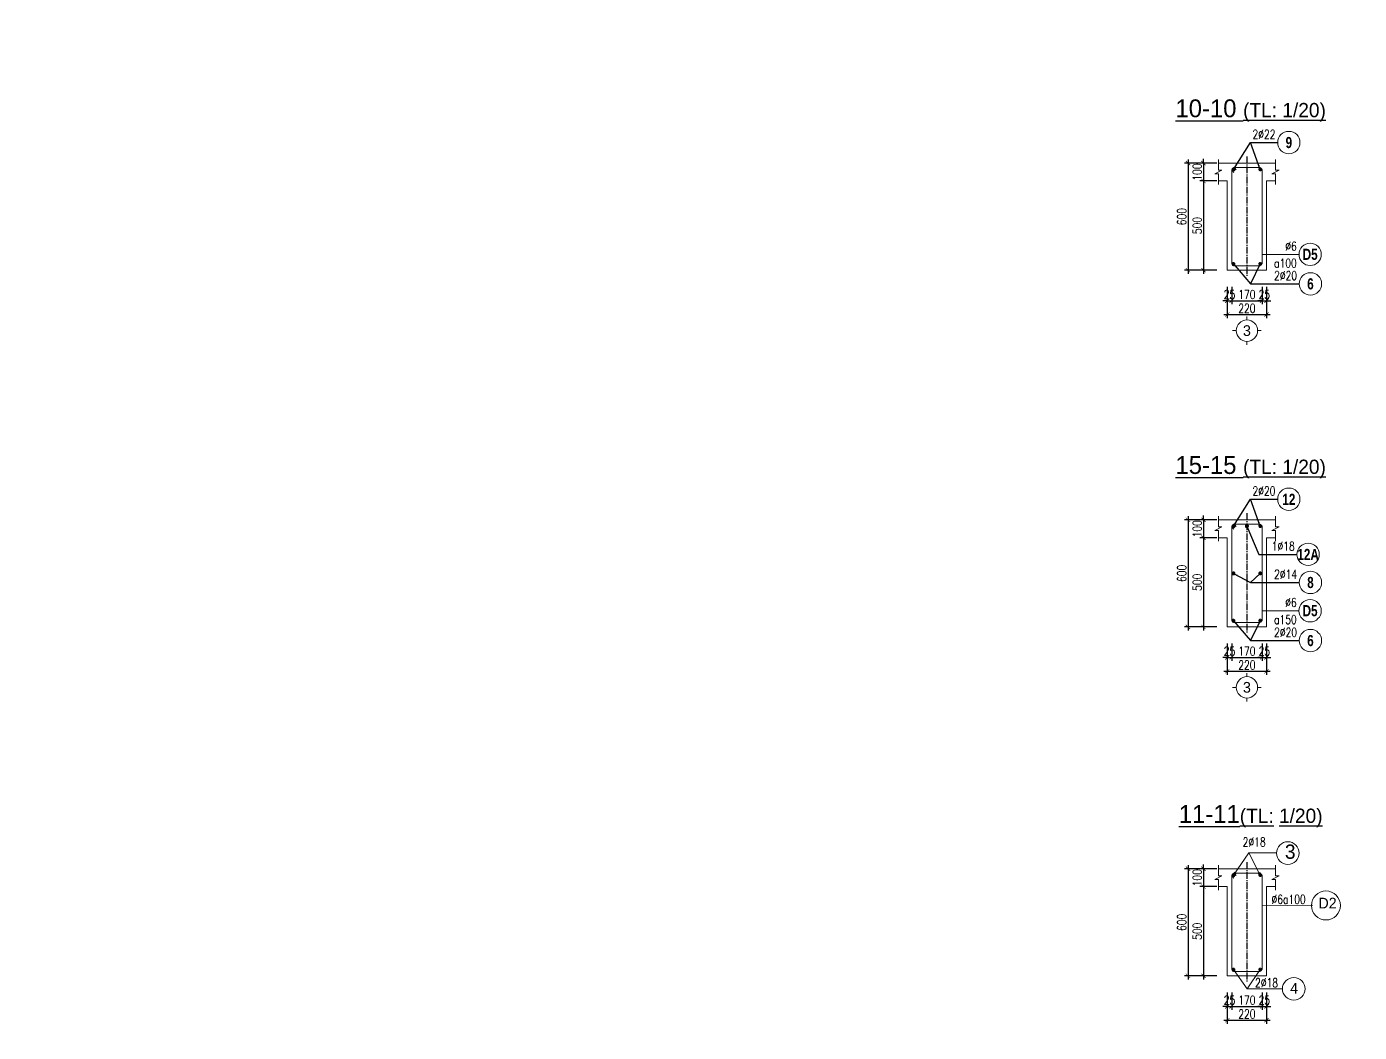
# Model space of a CAD drawing. Header units: millimetres. Extents: x -94324 to 105676, y -98316 to 125800.
# Drawn here: x -21675 to -14207, y 35234 to 40870 of the extents above; entities that cross this region are included whole.
import ezdxf
from ezdxf.enums import TextEntityAlignment as Align

# ---------------------------------------------------------------- set-up
doc = ezdxf.new("R2010")
doc.units = ezdxf.units.MM
doc.header["$MEASUREMENT"] = 0
doc.linetypes.add('CENTER2', pattern=[1.125, 0.75, -0.125, 0.125, -0.125])
doc.layers.get('0').update_dxf_attribs({"lineweight": 20})
for name, color, linetype, lineweight in [('7', 7, 'Continuous', 20), ('8', 8, 'Continuous', 13), ('bao', 4, 'Continuous', 20), ('Dim', 8, 'Continuous', 15), ('THEP', 3, 'Continuous', 18), ('thepchu', 1, 'Continuous', 30)]:
    doc.layers.add(name, color=color, linetype=linetype, lineweight=lineweight)
doc.layers.add('TEXT', color=3, linetype='Continuous')
doc.layers.add('TRUCDX', color=9, linetype='CENTER2')
doc.styles.add('.VnAvantH', font='', dxfattribs={"width": 0.9})
doc.styles.add('.VnHelvetlnsH', font='')
doc.styles.add('ROMANS', font='romans.shx', dxfattribs={"width": 0.75, "bigfont": 'vns.shx'})
doc.styles.add('romans.shx', font='romans.shx', dxfattribs={"width": 0.75, "bigfont": 'vns.shx'})
doc.styles.add('VNAVANTH', font='')
doc.styles.get('.VnAvantH').set_extended_font_data('.VnAvantH')
doc.styles.get('.VnHelvetlnsH').set_extended_font_data('.VnHelvetInsH', bold=True)
doc.styles.get('VNAVANTH').set_extended_font_data('.VnAvantH')
doc.dimstyles.new('1-20', dxfattribs={"dimscale": 20, "dimtxt": 2.5, "dimasz": 1.2, "dimexe": 1, "dimexo": 0, "dimgap": 0.5, "dimtad": 1, "dimdec": 0, "dimzin": 0, "dimdsep": 46, "dimtxsty": 'romans.shx', "dimblk": 'ARCHTICK', "dimcen": 0.09, "dimdle": 1, "dimclrd": 8, "dimclre": 8, "dimclrt": 3, "dimadec": 0, "dimazin": 0, "dimtfac": 1, "dimtdec": 0, "dimtix": 1, "dimtmove": 0, "dimatfit": 3, "dimfxl": 1, "dimtolj": 1, "dimtzin": 0, "dimarcsym": 0})

# ---------------------------------------------------------------- blocks, each defined once
blk = doc.blocks.new('thep')
at = {"layer": 'thepchu'}
for p, q in [((-0.5, 0), (0.5, 0)), ((-0.35, 0.35), (0.35, -0.35)), ((0.35, 0.35), (-0.35, -0.35)), ((0, 0.5), (0, -0.5))]:
    blk.add_line(p, q, dxfattribs=at)
at = {"layer": 'thepchu', "const_width": 0.0833}
blk.add_lwpolyline([(-0.5, 0, 1), (0.5, 0, 1), (-0.5, 0, 1)], format="xyb", dxfattribs=at)
blk = doc.blocks.new('_ArchTick')
at = {"layer": 'Dim', "color": 0, "const_width": 0.15}
blk.add_lwpolyline([(-0.5, -0.5), (0.5, 0.5)], dxfattribs=at)
blk = doc.blocks.new('*D125')
at = {"layer": 'Defpoints', "color": 0, "transparency": 16777216}
for p in [(-15006.5, 40105), (-15081, 40005), (-15006.5, 40005)]:
    blk.add_point(p, dxfattribs=at)
at = {"layer": 'Dim', "color": 8, "lineweight": -2, "transparency": 16777216}
for p, q in [((-15006.5, 40105), (-15101, 40105)), ((-15081, 40105), (-15081, 40129)), ((-15081, 40105), (-15081, 40005)), ((-15006.5, 40005), (-15101, 40005)), ((-15081, 40005), (-15081, 39981))]:
    blk.add_line(p, q, dxfattribs=at)
at = {"layer": 'Dim', "color": 8, "lineweight": -2, "transparency": 16777216, "xscale": 24, "yscale": 24, "zscale": 24}
for p, rotation in [((-15081, 40105), 270), ((-15081, 40005), 90)]:
    blk.add_blockref('_ArchTick', p, dxfattribs=dict(at, rotation=rotation))
at = {"layer": 'Dim', "color": 3, "transparency": 16777216, "insert": (-15116, 40055), "char_height": 50, "attachment_point": 5, "rotation": 90, "style": 'romans.shx'}
blk.add_mtext('\\A1;100', dxfattribs=at)
blk = doc.blocks.new('*D126')
at = {"layer": 'Defpoints', "color": 0, "transparency": 16777216}
for p in [(-15006.5, 40005), (-15081, 39505), (-15006.5, 39505)]:
    blk.add_point(p, dxfattribs=at)
at = {"layer": 'Dim', "color": 8, "lineweight": -2, "transparency": 16777216}
for p, q in [((-15006.5, 40005), (-15101, 40005)), ((-15081, 40025), (-15081, 39485)), ((-15006.5, 39505), (-15101, 39505))]:
    blk.add_line(p, q, dxfattribs=at)
at = {"layer": 'Dim', "color": 8, "lineweight": -2, "transparency": 16777216, "xscale": 24, "yscale": 24, "zscale": 24}
for p, rotation in [((-15081, 40005), 90), ((-15081, 39505), 270)]:
    blk.add_blockref('_ArchTick', p, dxfattribs=dict(at, rotation=rotation))
at = {"layer": 'Dim', "color": 3, "transparency": 16777216, "insert": (-15116, 39755), "char_height": 50, "attachment_point": 5, "rotation": 90, "style": 'romans.shx'}
blk.add_mtext('\\A1;500', dxfattribs=at)
blk = doc.blocks.new('*D127')
at = {"layer": 'Defpoints', "color": 0, "transparency": 16777216}
for p in [(-15006.5, 40105), (-15167.5, 39505), (-15006.5, 39505)]:
    blk.add_point(p, dxfattribs=at)
at = {"layer": 'Dim', "color": 8, "lineweight": -2, "transparency": 16777216}
for p, q in [((-15006.5, 40105), (-15187.5, 40105)), ((-15167.5, 40125), (-15167.5, 39485)), ((-15006.5, 39505), (-15187.5, 39505))]:
    blk.add_line(p, q, dxfattribs=at)
at = {"layer": 'Dim', "color": 8, "lineweight": -2, "transparency": 16777216, "xscale": 24, "yscale": 24, "zscale": 24}
for p, rotation in [((-15167.5, 40105), 90), ((-15167.5, 39505), 270)]:
    blk.add_blockref('_ArchTick', p, dxfattribs=dict(at, rotation=rotation))
at = {"layer": 'Dim', "color": 3, "transparency": 16777216, "insert": (-15202.5, 39805), "char_height": 50, "attachment_point": 5, "rotation": 90, "style": 'romans.shx'}
blk.add_mtext('\\A1;600', dxfattribs=at)
blk = doc.blocks.new('*D128')
at = {"layer": 'Defpoints', "color": 0, "transparency": 16777216}
for p in [(-14947.5, 39412.5), (-14922.5, 39412.5), (-14922.5, 39334)]:
    blk.add_point(p, dxfattribs=at)
at = {"layer": 'Dim', "color": 8, "lineweight": -2, "transparency": 16777216}
for p, q in [((-14947.5, 39412.5), (-14947.5, 39314)), ((-14922.5, 39412.5), (-14922.5, 39314)), ((-14947.5, 39334), (-14971.5, 39334)), ((-14947.5, 39334), (-14922.5, 39334)), ((-14922.5, 39334), (-14898.5, 39334))]:
    blk.add_line(p, q, dxfattribs=at)
at = {"layer": 'Dim', "color": 8, "lineweight": -2, "transparency": 16777216, "xscale": 24, "yscale": 24, "zscale": 24}
blk.add_blockref('_ArchTick', (-14947.5, 39334), dxfattribs=at)
at = {"layer": 'Dim', "color": 8, "lineweight": -2, "transparency": 16777216, "xscale": 24, "yscale": 24, "zscale": 24, "rotation": 180}
blk.add_blockref('_ArchTick', (-14922.5, 39334), dxfattribs=at)
at = {"layer": 'Dim', "color": 3, "transparency": 16777216, "insert": (-14935, 39369), "char_height": 50, "attachment_point": 5, "style": 'romans.shx'}
blk.add_mtext('\\A1;25', dxfattribs=at)
blk = doc.blocks.new('*D129')
at = {"layer": 'Defpoints', "color": 0, "transparency": 16777216}
for p in [(-14922.5, 39412.5), (-14752.5, 39412.5), (-14752.5, 39334)]:
    blk.add_point(p, dxfattribs=at)
at = {"layer": 'Dim', "color": 8, "lineweight": -2, "transparency": 16777216}
for p, q in [((-14922.5, 39412.5), (-14922.5, 39314)), ((-14752.5, 39412.5), (-14752.5, 39314)), ((-14942.5, 39334), (-14732.5, 39334))]:
    blk.add_line(p, q, dxfattribs=at)
at = {"layer": 'Dim', "color": 8, "lineweight": -2, "transparency": 16777216, "xscale": 24, "yscale": 24, "zscale": 24, "rotation": 180}
blk.add_blockref('_ArchTick', (-14922.5, 39334), dxfattribs=at)
at = {"layer": 'Dim', "color": 8, "lineweight": -2, "transparency": 16777216, "xscale": 24, "yscale": 24, "zscale": 24}
blk.add_blockref('_ArchTick', (-14752.5, 39334), dxfattribs=at)
at = {"layer": 'Dim', "color": 3, "transparency": 16777216, "insert": (-14837.5, 39369), "char_height": 50, "attachment_point": 5, "style": 'romans.shx'}
blk.add_mtext('\\A1;170', dxfattribs=at)
blk = doc.blocks.new('*D130')
at = {"layer": 'Defpoints', "color": 0, "transparency": 16777216}
for p in [(-14752.5, 39412.5), (-14727.5, 39412.5), (-14727.5, 39334)]:
    blk.add_point(p, dxfattribs=at)
at = {"layer": 'Dim', "color": 8, "lineweight": -2, "transparency": 16777216}
for p, q in [((-14752.5, 39412.5), (-14752.5, 39314)), ((-14727.5, 39412.5), (-14727.5, 39314)), ((-14752.5, 39334), (-14776.5, 39334)), ((-14752.5, 39334), (-14727.5, 39334)), ((-14727.5, 39334), (-14703.5, 39334))]:
    blk.add_line(p, q, dxfattribs=at)
at = {"layer": 'Dim', "color": 8, "lineweight": -2, "transparency": 16777216, "xscale": 24, "yscale": 24, "zscale": 24}
blk.add_blockref('_ArchTick', (-14752.5, 39334), dxfattribs=at)
at = {"layer": 'Dim', "color": 8, "lineweight": -2, "transparency": 16777216, "xscale": 24, "yscale": 24, "zscale": 24, "rotation": 180}
blk.add_blockref('_ArchTick', (-14727.5, 39334), dxfattribs=at)
at = {"layer": 'Dim', "color": 3, "transparency": 16777216, "insert": (-14740, 39369), "char_height": 50, "attachment_point": 5, "style": 'romans.shx'}
blk.add_mtext('\\A1;25', dxfattribs=at)
blk = doc.blocks.new('*D131')
at = {"layer": 'Defpoints', "color": 0, "transparency": 16777216}
for p in [(-14947.5, 39412.5), (-14727.5, 39412.5), (-14727.5, 39256.5)]:
    blk.add_point(p, dxfattribs=at)
at = {"layer": 'Dim', "color": 8, "lineweight": -2, "transparency": 16777216}
for p, q in [((-14947.5, 39412.5), (-14947.5, 39236.5)), ((-14727.5, 39412.5), (-14727.5, 39236.5)), ((-14967.5, 39256.5), (-14707.5, 39256.5))]:
    blk.add_line(p, q, dxfattribs=at)
at = {"layer": 'Dim', "color": 8, "lineweight": -2, "transparency": 16777216, "xscale": 24, "yscale": 24, "zscale": 24, "rotation": 180}
blk.add_blockref('_ArchTick', (-14947.5, 39256.5), dxfattribs=at)
at = {"layer": 'Dim', "color": 8, "lineweight": -2, "transparency": 16777216, "xscale": 24, "yscale": 24, "zscale": 24}
blk.add_blockref('_ArchTick', (-14727.5, 39256.5), dxfattribs=at)
at = {"layer": 'Dim', "color": 3, "transparency": 16777216, "insert": (-14837.5, 39291.5), "char_height": 50, "attachment_point": 5, "style": 'romans.shx'}
blk.add_mtext('\\A1;220', dxfattribs=at)
blk = doc.blocks.new('SH')
at = {"layer": '8'}
for p, q in [((0, 20), (0, 0)), ((0, 20), (0, 0)), ((-80, -60), (-60, -60)), ((-80, -60), (-60, -60)), ((60, -60), (80, -60)), ((60, -60), (80, -60)), ((0, -120), (0, -140)), ((0, -120), (0, -140))]:
    blk.add_line(p, q, dxfattribs=at)
blk.add_circle((0, -60), 60, dxfattribs=at)
at = {"layer": 'TEXT', "style": '.VnAvantH'}
blk.add_attdef('SH', text='', height=60, dxfattribs=at).set_placement((0, -60), align=Align.MIDDLE_CENTER)
blk = doc.blocks.new("ghichu'")
at = {"color": 8}
blk.add_circle((2.5, 0), 2.5, dxfattribs=at)
at = {"color": 3, "style": 'romans.shx', "width": 0.75}
for tag, p in [('DK', (-0.5, 0.85)), ('KC', (-0.5, -2.97))]:
    blk.add_attdef(tag, text='', height=2, dxfattribs=at).set_placement(p, align=Align.RIGHT)
at = {"color": 7, "style": '.VnHelvetlnsH', "width": 0.75}
blk.add_attdef('SH', text='', height=2.5, dxfattribs=at).set_placement((2.5, 0), align=Align.MIDDLE)
blk = doc.blocks.new('*D146')
at = {"layer": 'Defpoints', "color": 0, "transparency": 16777216}
for p in [(-15006.5, 38106), (-15081, 38006), (-15006.5, 38006)]:
    blk.add_point(p, dxfattribs=at)
at = {"layer": 'Dim', "color": 8, "lineweight": -2, "transparency": 16777216}
for p, q in [((-15006.5, 38106), (-15101, 38106)), ((-15081, 38106), (-15081, 38130)), ((-15081, 38106), (-15081, 38006)), ((-15006.5, 38006), (-15101, 38006)), ((-15081, 38006), (-15081, 37982))]:
    blk.add_line(p, q, dxfattribs=at)
at = {"layer": 'Dim', "color": 8, "lineweight": -2, "transparency": 16777216, "xscale": 24, "yscale": 24, "zscale": 24}
for p, rotation in [((-15081, 38106), 270), ((-15081, 38006), 90)]:
    blk.add_blockref('_ArchTick', p, dxfattribs=dict(at, rotation=rotation))
at = {"layer": 'Dim', "color": 3, "transparency": 16777216, "insert": (-15116, 38056), "char_height": 50, "attachment_point": 5, "rotation": 90, "style": 'romans.shx'}
blk.add_mtext('\\A1;100', dxfattribs=at)
blk = doc.blocks.new('*D147')
at = {"layer": 'Defpoints', "color": 0, "transparency": 16777216}
for p in [(-15006.5, 38006), (-15081, 37506), (-15006.5, 37506)]:
    blk.add_point(p, dxfattribs=at)
at = {"layer": 'Dim', "color": 8, "lineweight": -2, "transparency": 16777216}
for p, q in [((-15081, 38026), (-15081, 37486)), ((-15006.5, 38006), (-15101, 38006)), ((-15006.5, 37506), (-15101, 37506))]:
    blk.add_line(p, q, dxfattribs=at)
at = {"layer": 'Dim', "color": 8, "lineweight": -2, "transparency": 16777216, "xscale": 24, "yscale": 24, "zscale": 24}
for p, rotation in [((-15081, 38006), 90), ((-15081, 37506), 270)]:
    blk.add_blockref('_ArchTick', p, dxfattribs=dict(at, rotation=rotation))
at = {"layer": 'Dim', "color": 3, "transparency": 16777216, "insert": (-15116, 37756), "char_height": 50, "attachment_point": 5, "rotation": 90, "style": 'romans.shx'}
blk.add_mtext('\\A1;500', dxfattribs=at)
blk = doc.blocks.new('*D148')
at = {"layer": 'Defpoints', "color": 0, "transparency": 16777216}
for p in [(-15006.5, 38106), (-15167.5, 37506), (-15006.5, 37506)]:
    blk.add_point(p, dxfattribs=at)
at = {"layer": 'Dim', "color": 8, "lineweight": -2, "transparency": 16777216}
for p, q in [((-15006.5, 38106), (-15187.5, 38106)), ((-15167.5, 38126), (-15167.5, 37486)), ((-15006.5, 37506), (-15187.5, 37506))]:
    blk.add_line(p, q, dxfattribs=at)
at = {"layer": 'Dim', "color": 8, "lineweight": -2, "transparency": 16777216, "xscale": 24, "yscale": 24, "zscale": 24}
for p, rotation in [((-15167.5, 38106), 90), ((-15167.5, 37506), 270)]:
    blk.add_blockref('_ArchTick', p, dxfattribs=dict(at, rotation=rotation))
at = {"layer": 'Dim', "color": 3, "transparency": 16777216, "insert": (-15202.5, 37806), "char_height": 50, "attachment_point": 5, "rotation": 90, "style": 'romans.shx'}
blk.add_mtext('\\A1;600', dxfattribs=at)
blk = doc.blocks.new('*D149')
at = {"layer": 'Defpoints', "color": 0, "transparency": 16777216}
for p in [(-14947.5, 37413.5), (-14922.5, 37413.5), (-14922.5, 37335)]:
    blk.add_point(p, dxfattribs=at)
at = {"layer": 'Dim', "color": 8, "lineweight": -2, "transparency": 16777216}
for p, q in [((-14947.5, 37413.5), (-14947.5, 37315)), ((-14922.5, 37413.5), (-14922.5, 37315)), ((-14947.5, 37335), (-14971.5, 37335)), ((-14947.5, 37335), (-14922.5, 37335)), ((-14922.5, 37335), (-14898.5, 37335))]:
    blk.add_line(p, q, dxfattribs=at)
at = {"layer": 'Dim', "color": 8, "lineweight": -2, "transparency": 16777216, "xscale": 24, "yscale": 24, "zscale": 24}
blk.add_blockref('_ArchTick', (-14947.5, 37335), dxfattribs=at)
at = {"layer": 'Dim', "color": 8, "lineweight": -2, "transparency": 16777216, "xscale": 24, "yscale": 24, "zscale": 24, "rotation": 180}
blk.add_blockref('_ArchTick', (-14922.5, 37335), dxfattribs=at)
at = {"layer": 'Dim', "color": 3, "transparency": 16777216, "insert": (-14935, 37370), "char_height": 50, "attachment_point": 5, "style": 'romans.shx'}
blk.add_mtext('\\A1;25', dxfattribs=at)
blk = doc.blocks.new('*D150')
at = {"layer": 'Defpoints', "color": 0, "transparency": 16777216}
for p in [(-14922.5, 37413.5), (-14752.5, 37413.5), (-14752.5, 37335)]:
    blk.add_point(p, dxfattribs=at)
at = {"layer": 'Dim', "color": 8, "lineweight": -2, "transparency": 16777216}
for p, q in [((-14922.5, 37413.5), (-14922.5, 37315)), ((-14752.5, 37413.5), (-14752.5, 37315)), ((-14942.5, 37335), (-14732.5, 37335))]:
    blk.add_line(p, q, dxfattribs=at)
at = {"layer": 'Dim', "color": 8, "lineweight": -2, "transparency": 16777216, "xscale": 24, "yscale": 24, "zscale": 24, "rotation": 180}
blk.add_blockref('_ArchTick', (-14922.5, 37335), dxfattribs=at)
at = {"layer": 'Dim', "color": 8, "lineweight": -2, "transparency": 16777216, "xscale": 24, "yscale": 24, "zscale": 24}
blk.add_blockref('_ArchTick', (-14752.5, 37335), dxfattribs=at)
at = {"layer": 'Dim', "color": 3, "transparency": 16777216, "insert": (-14837.5, 37370), "char_height": 50, "attachment_point": 5, "style": 'romans.shx'}
blk.add_mtext('\\A1;170', dxfattribs=at)
blk = doc.blocks.new('*D151')
at = {"layer": 'Defpoints', "color": 0, "transparency": 16777216}
for p in [(-14752.5, 37413.5), (-14727.5, 37413.5), (-14727.5, 37335)]:
    blk.add_point(p, dxfattribs=at)
at = {"layer": 'Dim', "color": 8, "lineweight": -2, "transparency": 16777216}
for p, q in [((-14752.5, 37413.5), (-14752.5, 37315)), ((-14727.5, 37413.5), (-14727.5, 37315)), ((-14752.5, 37335), (-14776.5, 37335)), ((-14752.5, 37335), (-14727.5, 37335)), ((-14727.5, 37335), (-14703.5, 37335))]:
    blk.add_line(p, q, dxfattribs=at)
at = {"layer": 'Dim', "color": 8, "lineweight": -2, "transparency": 16777216, "xscale": 24, "yscale": 24, "zscale": 24}
blk.add_blockref('_ArchTick', (-14752.5, 37335), dxfattribs=at)
at = {"layer": 'Dim', "color": 8, "lineweight": -2, "transparency": 16777216, "xscale": 24, "yscale": 24, "zscale": 24, "rotation": 180}
blk.add_blockref('_ArchTick', (-14727.5, 37335), dxfattribs=at)
at = {"layer": 'Dim', "color": 3, "transparency": 16777216, "insert": (-14740, 37370), "char_height": 50, "attachment_point": 5, "style": 'romans.shx'}
blk.add_mtext('\\A1;25', dxfattribs=at)
blk = doc.blocks.new('*D152')
at = {"layer": 'Defpoints', "color": 0, "transparency": 16777216}
for p in [(-14947.5, 37413.5), (-14727.5, 37413.5), (-14727.5, 37257.5)]:
    blk.add_point(p, dxfattribs=at)
at = {"layer": 'Dim', "color": 8, "lineweight": -2, "transparency": 16777216}
for p, q in [((-14947.5, 37413.5), (-14947.5, 37237.5)), ((-14727.5, 37413.5), (-14727.5, 37237.5)), ((-14967.5, 37257.5), (-14707.5, 37257.5))]:
    blk.add_line(p, q, dxfattribs=at)
at = {"layer": 'Dim', "color": 8, "lineweight": -2, "transparency": 16777216, "xscale": 24, "yscale": 24, "zscale": 24, "rotation": 180}
blk.add_blockref('_ArchTick', (-14947.5, 37257.5), dxfattribs=at)
at = {"layer": 'Dim', "color": 8, "lineweight": -2, "transparency": 16777216, "xscale": 24, "yscale": 24, "zscale": 24}
blk.add_blockref('_ArchTick', (-14727.5, 37257.5), dxfattribs=at)
at = {"layer": 'Dim', "color": 3, "transparency": 16777216, "insert": (-14837.5, 37292.5), "char_height": 50, "attachment_point": 5, "style": 'romans.shx'}
blk.add_mtext('\\A1;220', dxfattribs=at)
blk = doc.blocks.new('*D181')
at = {"layer": 'Defpoints', "color": 0, "transparency": 16777216}
for p in [(-15006.5, 36150.5), (-15081, 36050.5), (-15006.5, 36050.5)]:
    blk.add_point(p, dxfattribs=at)
at = {"layer": 'Dim', "color": 8, "lineweight": -2, "transparency": 16777216}
for p, q in [((-15006.5, 36150.5), (-15101, 36150.5)), ((-15081, 36150.5), (-15081, 36174.5)), ((-15081, 36150.5), (-15081, 36050.5)), ((-15006.5, 36050.5), (-15101, 36050.5)), ((-15081, 36050.5), (-15081, 36026.5))]:
    blk.add_line(p, q, dxfattribs=at)
at = {"layer": 'Dim', "color": 8, "lineweight": -2, "transparency": 16777216, "xscale": 24, "yscale": 24, "zscale": 24}
for p, rotation in [((-15081, 36150.5), 270), ((-15081, 36050.5), 90)]:
    blk.add_blockref('_ArchTick', p, dxfattribs=dict(at, rotation=rotation))
at = {"layer": 'Dim', "color": 3, "transparency": 16777216, "insert": (-15116, 36100.5), "char_height": 50, "attachment_point": 5, "rotation": 90, "style": 'romans.shx'}
blk.add_mtext('\\A1;100', dxfattribs=at)
blk = doc.blocks.new('*D182')
at = {"layer": 'Defpoints', "color": 0, "transparency": 16777216}
for p in [(-15006.5, 36050.5), (-15081, 35550.5), (-15006.5, 35550.5)]:
    blk.add_point(p, dxfattribs=at)
at = {"layer": 'Dim', "color": 8, "lineweight": -2, "transparency": 16777216}
for p, q in [((-15081, 36070.5), (-15081, 35530.5)), ((-15006.5, 36050.5), (-15101, 36050.5)), ((-15006.5, 35550.5), (-15101, 35550.5))]:
    blk.add_line(p, q, dxfattribs=at)
at = {"layer": 'Dim', "color": 8, "lineweight": -2, "transparency": 16777216, "xscale": 24, "yscale": 24, "zscale": 24}
for p, rotation in [((-15081, 36050.5), 90), ((-15081, 35550.5), 270)]:
    blk.add_blockref('_ArchTick', p, dxfattribs=dict(at, rotation=rotation))
at = {"layer": 'Dim', "color": 3, "transparency": 16777216, "insert": (-15116, 35800.5), "char_height": 50, "attachment_point": 5, "rotation": 90, "style": 'romans.shx'}
blk.add_mtext('\\A1;500', dxfattribs=at)
blk = doc.blocks.new('*D183')
at = {"layer": 'Defpoints', "color": 0, "transparency": 16777216}
for p in [(-15006.5, 36150.5), (-15167.5, 35550.5), (-15006.5, 35550.5)]:
    blk.add_point(p, dxfattribs=at)
at = {"layer": 'Dim', "color": 8, "lineweight": -2, "transparency": 16777216}
for p, q in [((-15006.5, 36150.5), (-15187.5, 36150.5)), ((-15167.5, 36170.5), (-15167.5, 35530.5)), ((-15006.5, 35550.5), (-15187.5, 35550.5))]:
    blk.add_line(p, q, dxfattribs=at)
at = {"layer": 'Dim', "color": 8, "lineweight": -2, "transparency": 16777216, "xscale": 24, "yscale": 24, "zscale": 24}
for p, rotation in [((-15167.5, 36150.5), 90), ((-15167.5, 35550.5), 270)]:
    blk.add_blockref('_ArchTick', p, dxfattribs=dict(at, rotation=rotation))
at = {"layer": 'Dim', "color": 3, "transparency": 16777216, "insert": (-15202.5, 35850.5), "char_height": 50, "attachment_point": 5, "rotation": 90, "style": 'romans.shx'}
blk.add_mtext('\\A1;600', dxfattribs=at)
blk = doc.blocks.new('*D184')
at = {"layer": 'Defpoints', "color": 0, "transparency": 16777216}
for p in [(-14947.5, 35458), (-14922.5, 35458), (-14922.5, 35379.5)]:
    blk.add_point(p, dxfattribs=at)
at = {"layer": 'Dim', "color": 8, "lineweight": -2, "transparency": 16777216}
for p, q in [((-14947.5, 35458), (-14947.5, 35359.5)), ((-14922.5, 35458), (-14922.5, 35359.5)), ((-14947.5, 35379.5), (-14971.5, 35379.5)), ((-14947.5, 35379.5), (-14922.5, 35379.5)), ((-14922.5, 35379.5), (-14898.5, 35379.5))]:
    blk.add_line(p, q, dxfattribs=at)
at = {"layer": 'Dim', "color": 8, "lineweight": -2, "transparency": 16777216, "xscale": 24, "yscale": 24, "zscale": 24}
blk.add_blockref('_ArchTick', (-14947.5, 35379.5), dxfattribs=at)
at = {"layer": 'Dim', "color": 8, "lineweight": -2, "transparency": 16777216, "xscale": 24, "yscale": 24, "zscale": 24, "rotation": 180}
blk.add_blockref('_ArchTick', (-14922.5, 35379.5), dxfattribs=at)
at = {"layer": 'Dim', "color": 3, "transparency": 16777216, "insert": (-14935, 35414.5), "char_height": 50, "attachment_point": 5, "style": 'romans.shx'}
blk.add_mtext('\\A1;25', dxfattribs=at)
blk = doc.blocks.new('*D185')
at = {"layer": 'Defpoints', "color": 0, "transparency": 16777216}
for p in [(-14922.5, 35458), (-14752.5, 35458), (-14752.5, 35379.5)]:
    blk.add_point(p, dxfattribs=at)
at = {"layer": 'Dim', "color": 8, "lineweight": -2, "transparency": 16777216}
for p, q in [((-14922.5, 35458), (-14922.5, 35359.5)), ((-14752.5, 35458), (-14752.5, 35359.5)), ((-14942.5, 35379.5), (-14732.5, 35379.5))]:
    blk.add_line(p, q, dxfattribs=at)
at = {"layer": 'Dim', "color": 8, "lineweight": -2, "transparency": 16777216, "xscale": 24, "yscale": 24, "zscale": 24, "rotation": 180}
blk.add_blockref('_ArchTick', (-14922.5, 35379.5), dxfattribs=at)
at = {"layer": 'Dim', "color": 8, "lineweight": -2, "transparency": 16777216, "xscale": 24, "yscale": 24, "zscale": 24}
blk.add_blockref('_ArchTick', (-14752.5, 35379.5), dxfattribs=at)
at = {"layer": 'Dim', "color": 3, "transparency": 16777216, "insert": (-14837.5, 35414.5), "char_height": 50, "attachment_point": 5, "style": 'romans.shx'}
blk.add_mtext('\\A1;170', dxfattribs=at)
blk = doc.blocks.new('*D186')
at = {"layer": 'Defpoints', "color": 0, "transparency": 16777216}
for p in [(-14752.5, 35458), (-14727.5, 35458), (-14727.5, 35379.5)]:
    blk.add_point(p, dxfattribs=at)
at = {"layer": 'Dim', "color": 8, "lineweight": -2, "transparency": 16777216}
for p, q in [((-14752.5, 35458), (-14752.5, 35359.5)), ((-14727.5, 35458), (-14727.5, 35359.5)), ((-14752.5, 35379.5), (-14776.5, 35379.5)), ((-14752.5, 35379.5), (-14727.5, 35379.5)), ((-14727.5, 35379.5), (-14703.5, 35379.5))]:
    blk.add_line(p, q, dxfattribs=at)
at = {"layer": 'Dim', "color": 8, "lineweight": -2, "transparency": 16777216, "xscale": 24, "yscale": 24, "zscale": 24}
blk.add_blockref('_ArchTick', (-14752.5, 35379.5), dxfattribs=at)
at = {"layer": 'Dim', "color": 8, "lineweight": -2, "transparency": 16777216, "xscale": 24, "yscale": 24, "zscale": 24, "rotation": 180}
blk.add_blockref('_ArchTick', (-14727.5, 35379.5), dxfattribs=at)
at = {"layer": 'Dim', "color": 3, "transparency": 16777216, "insert": (-14740, 35414.5), "char_height": 50, "attachment_point": 5, "style": 'romans.shx'}
blk.add_mtext('\\A1;25', dxfattribs=at)
blk = doc.blocks.new('*D187')
at = {"layer": 'Defpoints', "color": 0, "transparency": 16777216}
for p in [(-14947.5, 35458), (-14727.5, 35458), (-14727.5, 35302)]:
    blk.add_point(p, dxfattribs=at)
at = {"layer": 'Dim', "color": 8, "lineweight": -2, "transparency": 16777216}
for p, q in [((-14947.5, 35458), (-14947.5, 35282)), ((-14727.5, 35458), (-14727.5, 35282)), ((-14967.5, 35302), (-14707.5, 35302))]:
    blk.add_line(p, q, dxfattribs=at)
at = {"layer": 'Dim', "color": 8, "lineweight": -2, "transparency": 16777216, "xscale": 24, "yscale": 24, "zscale": 24, "rotation": 180}
blk.add_blockref('_ArchTick', (-14947.5, 35302), dxfattribs=at)
at = {"layer": 'Dim', "color": 8, "lineweight": -2, "transparency": 16777216, "xscale": 24, "yscale": 24, "zscale": 24}
blk.add_blockref('_ArchTick', (-14727.5, 35302), dxfattribs=at)
at = {"layer": 'Dim', "color": 3, "transparency": 16777216, "insert": (-14837.5, 35337), "char_height": 50, "attachment_point": 5, "style": 'romans.shx'}
blk.add_mtext('\\A1;220', dxfattribs=at)

msp = doc.modelspace()

# ---------------------------------------------------------------- linework, layer by layer
at = {"layer": '7'}
msp.add_circle((5675.5, 1684), 100000, dxfattribs=at)
at = {"layer": '8'}
for points in [[(-14997.5, 39985), (-14997.5, 40045), (-15017.5, 40045), (-14977.5, 40065), (-14997.5, 40065), (-14997.5, 40125)], [(-14677.5, 40125), (-14677.5, 40065), (-14657.5, 40065), (-14697.5, 40045), (-14677.5, 40045), (-14677.5, 39985)], [(-14997.5, 37986), (-14997.5, 38046), (-15017.5, 38046), (-14977.5, 38066), (-14997.5, 38066), (-14997.5, 38126)], [(-14677.5, 38126), (-14677.5, 38066), (-14657.5, 38066), (-14697.5, 38046), (-14677.5, 38046), (-14677.5, 37986)], [(-14997.5, 36030.5), (-14997.5, 36090.5), (-15017.5, 36090.5), (-14977.5, 36110.5), (-14997.5, 36110.5), (-14997.5, 36170.5)], [(-14677.5, 36170.5), (-14677.5, 36110.5), (-14657.5, 36110.5), (-14697.5, 36090.5), (-14677.5, 36090.5), (-14677.5, 36030.5)]]:
    msp.add_lwpolyline(points, dxfattribs=at)
at = {"layer": 'bao'}
for p, q in [((-14677.5, 40105), (-14997.5, 40105)), ((-14947.5, 40005), (-14997.5, 40005)), ((-14947.5, 40005), (-14947.5, 39505)), ((-14727.5, 39505), (-14727.5, 40005)), ((-14677.5, 40005), (-14727.5, 40005)), ((-14947.5, 39505), (-14727.5, 39505)), ((-14677.5, 38106), (-14997.5, 38106)), ((-14947.5, 38006), (-14997.5, 38006)), ((-14947.5, 38006), (-14947.5, 37506)), ((-14727.5, 37506), (-14727.5, 38006)), ((-14677.5, 38006), (-14727.5, 38006)), ((-14947.5, 37506), (-14727.5, 37506)), ((-14677.5, 36150.5), (-14997.5, 36150.5)), ((-14947.5, 36050.5), (-14997.5, 36050.5)), ((-14947.5, 36050.5), (-14947.5, 35550.5)), ((-14727.5, 35550.5), (-14727.5, 36050.5)), ((-14677.5, 36050.5), (-14727.5, 36050.5)), ((-14947.5, 35550.5), (-14727.5, 35550.5))]:
    msp.add_line(p, q, dxfattribs=at)
at = {"layer": 'Dim'}
for p, q in [((-14752.5, 39593.5), (-14545.5, 39593.5)), ((-14752.5, 37596.5), (-14545.5, 37596.5))]:
    msp.add_line(p, q, dxfattribs=at)
at = {"layer": 'THEP'}
for p, q in [((-14919.6, 40062.9), (-14911.1, 40053.4)), ((-14905.4, 40077.1), (-14897, 40067.5)), ((-14919.6, 38063.9), (-14911.1, 38054.4)), ((-14905.4, 38078.1), (-14897, 38068.5)), ((-14912.5, 36115.5), (-14826.5, 36239.5)), ((-14826.5, 36239.5), (-14762.5, 36115.5)), ((-14826.5, 36239.5), (-14671.5, 36239.5)), ((-14919.6, 36108.4), (-14911.1, 36098.9)), ((-14912.5, 36115.5), (-14907.4, 36132.1)), ((-14899.1, 36124.9), (-14912.5, 36115.5)), ((-14907.4, 36132.1), (-14899.1, 36124.9)), ((-14905.4, 36122.6), (-14897, 36113)), ((-14764, 36129), (-14772, 36124)), ((-14772, 36124), (-14762.5, 36115.5)), ((-14762.5, 36115.5), (-14764, 36129)), ((-14752.5, 35943), (-14468.5, 35947)), ((-14912.5, 35585.5), (-14836, 35477.1)), ((-14836, 35477.1), (-14762.5, 35585.5)), ((-14836, 35477.1), (-14638.5, 35478))]:
    msp.add_line(p, q, dxfattribs=at)
for points in [[(-14922.5, 39540), (-14922.5, 40070)], [(-14912.5, 40080), (-14762.5, 40080)], [(-14752.5, 40070), (-14752.5, 39540)], [(-14762.5, 39530), (-14912.5, 39530)], [(-14922.5, 37541), (-14922.5, 38071)], [(-14912.5, 38081), (-14762.5, 38081)], [(-14752.5, 38071), (-14752.5, 37541)], [(-14762.5, 37531), (-14912.5, 37531)], [(-14922.5, 35585.5), (-14922.5, 36115.5)], [(-14912.5, 36125.5), (-14762.5, 36125.5)], [(-14752.5, 36115.5), (-14752.5, 35585.5)], [(-14762.5, 35575.5), (-14912.5, 35575.5)]]:
    msp.add_lwpolyline(points, dxfattribs=at)
for centre, radius in [((-14608, 36238.5), 63.5), ((-14394.5, 35945), 81.2), ((-14575, 35478), 63.5)]:
    msp.add_circle(centre, radius, dxfattribs=at)
at = {"layer": 'TRUCDX', "ltscale": 50}
for p, q in [((-14837.5, 40141.7), (-14837.5, 39468.3)), ((-14837.5, 38142.7), (-14837.5, 37469.3)), ((-14837.5, 36187.2), (-14837.5, 35513.8))]:
    msp.add_line(p, q, dxfattribs=at)

# ---------------------------------------------------------------- block references
ref = msp.add_blockref("ghichu'", (-14665, 40220.5), dxfattribs=dict(xscale=25, yscale=25, zscale=25))
ref.add_attrib('SH', '9', dxfattribs={"color": 7, "height": 62.5, "style": '.VnHelvetlnsH', "width": 0.75}).set_placement((-14602.5, 40220.5), align=Align.MIDDLE)
ref.add_attrib('DK', '2%%c22', dxfattribs={"color": 3, "height": 50, "style": 'romans.shx', "width": 0.75}).set_placement((-14677.5, 40241.6), align=Align.RIGHT)
at = {"xscale": 25, "yscale": 25, "zscale": 25}
for p, values in [((-14545.5, 39593.5), {'SH': 'D5', 'DK': '%%c6', 'KC': 'a100'}), ((-14545.9, 37596.5), {'SH': 'D5', 'DK': '%%c6', 'KC': 'a150'})]:
    msp.add_blockref("ghichu'", p, dxfattribs=at).add_auto_attribs(values)
ref = msp.add_blockref("ghichu'", (-14544, 39428.5), dxfattribs=dict(xscale=25, yscale=25, zscale=25))
ref.add_attrib('SH', '6', dxfattribs={"color": 7, "height": 62.5, "style": '.VnHelvetlnsH', "width": 0.75}).set_placement((-14481.5, 39428.5), align=Align.MIDDLE)
ref.add_attrib('DK', '2%%c20', dxfattribs={"color": 3, "height": 50, "style": 'romans.shx', "width": 0.75}).set_placement((-14556.5, 39449.6), align=Align.RIGHT)
ref = msp.add_blockref("ghichu'", (-14665, 38221.5), dxfattribs=dict(xscale=25, yscale=25, zscale=25))
ref.add_attrib('SH', '12', dxfattribs={"color": 7, "height": 62.5, "style": '.VnHelvetlnsH', "width": 0.75}).set_placement((-14602.5, 38221.5), align=Align.MIDDLE)
ref.add_attrib('DK', '2%%c20', dxfattribs={"color": 3, "height": 50, "style": 'romans.shx', "width": 0.75}).set_placement((-14677.5, 38242.6), align=Align.RIGHT)
ref = msp.add_blockref("ghichu'", (-14557, 37912.5), dxfattribs=dict(xscale=25, yscale=25, zscale=25))
ref.add_attrib('SH', '12a', dxfattribs={"color": 7, "height": 62.5, "style": '.VnHelvetlnsH', "width": 0.75}).set_placement((-14494.5, 37912.5), align=Align.MIDDLE)
ref.add_attrib('DK', '1%%c18', dxfattribs={"color": 3, "height": 50, "style": 'romans.shx', "width": 0.75}).set_placement((-14569.5, 37933.6), align=Align.RIGHT)
ref = msp.add_blockref("ghichu'", (-14544, 37755), dxfattribs=dict(xscale=25, yscale=25, zscale=25))
ref.add_attrib('SH', '8', dxfattribs={"color": 7, "height": 62.5, "style": '.VnHelvetlnsH', "width": 0.75}).set_placement((-14481.5, 37755), align=Align.MIDDLE)
ref.add_attrib('DK', '2%%c14', dxfattribs={"color": 3, "height": 50, "style": 'romans.shx', "width": 0.75}).set_placement((-14556.5, 37776.1), align=Align.RIGHT)
ref = msp.add_blockref("ghichu'", (-14544, 37429.5), dxfattribs=dict(xscale=25, yscale=25, zscale=25))
ref.add_attrib('SH', '6', dxfattribs={"color": 7, "height": 62.5, "style": '.VnHelvetlnsH', "width": 0.75}).set_placement((-14481.5, 37429.5), align=Align.MIDDLE)
ref.add_attrib('DK', '2%%c20', dxfattribs={"color": 3, "height": 50, "style": 'romans.shx', "width": 0.75}).set_placement((-14556.5, 37450.6), align=Align.RIGHT)
at = {"layer": 'bao'}
ref = msp.add_blockref('SH', (-14837.5, 39106.3), dxfattribs=dict(at, xscale=-1, rotation=180))
ref.add_attrib('SH', '3', dxfattribs={"layer": 'TEXT', "height": 60, "style": '.VnAvantH'}).set_placement((-14837.5, 39166.4), align=Align.MIDDLE_CENTER)
ref = msp.add_blockref('SH', (-14837.5, 37107.3), dxfattribs=dict(at, xscale=-1, rotation=180))
ref.add_attrib('SH', '3', dxfattribs={"layer": 'TEXT', "height": 60, "style": '.VnAvantH'}).set_placement((-14837.5, 37167.4), align=Align.MIDDLE_CENTER)
at = {"layer": 'thepchu', "yscale": 20, "zscale": 20}
for p, xscale, rotation in [((-14912.5, 40070), -20, 90), ((-14762.5, 40070), 20, 270), ((-14912.5, 39540), 20, 90), ((-14762.5, 39540), -20, 270), ((-14912.5, 38071), -20, 90), ((-14837.5, 38071), 20, 270), ((-14762.5, 38071), 20, 270), ((-14912.5, 37806), -20, 90), ((-14762.5, 37806), 20, 270), ((-14912.5, 37541), 20, 90), ((-14762.5, 37541), -20, 270), ((-14912.5, 36115.5), -20, 90), ((-14762.5, 36115.5), 20, 270), ((-14912.5, 35585.5), 20, 90), ((-14762.5, 35585.5), -20, 270)]:
    msp.add_blockref('thep', p, dxfattribs=dict(at, xscale=xscale, rotation=rotation))

# ---------------------------------------------------------------- texts
at = {"layer": 'TEXT', "char_height": 100, "width": 3655.8, "attachment_point": 2, "style": 'VNAVANTH'}
for s, insert in [('{\\L10-10 \\H0.8x;(tl: 1/20)}', (-14816.5, 40462.2)), ('{\\L15-15 \\H0.8x;(tl: 1/20)}', (-14816.5, 38463.2)), ('{\\L11-11\\H0.8x;(tl: 1/20)}', (-14816.5, 36507.7))]:
    msp.add_mtext(s, dxfattribs=dict(at, insert=insert))
at = {"layer": 'THEP', "attachment_point": 1}
for s, width, insert, char_height, style in [('2Ø18', 287, (-14861.1, 36325.7), 50, 'ROMANS'), ('3', 73.5, (-14624.6, 36286.5), 80, 'VNAVANTH'), ('Ø6a100', 287, (-14699.5, 36004.5), 50, 'ROMANS'), ('D2', 101.781, (-14437.1, 35988.2), 60, 'VNAVANTH'), ('2Ø18', 287, (-14791.8, 35537), 50, 'ROMANS'), ('4', 101.781, (-14595.1, 35511.4), 60, 'VNAVANTH')]:
    msp.add_mtext_dynamic_manual_height_columns(s, width=width, gutter_width=500, heights=[0], dxfattribs=dict(at, insert=insert, char_height=char_height, style=style))

# ---------------------------------------------------------------- dimensions: what is measured, and where the dimension line sits
at = {"layer": 'Dim'}
for base, p1, p2, picture, middle in [((-15167.5, 39505), (-15006.5, 40105), (-15006.5, 39505), '*D127', (-15202.5, 39805)), ((-15081, 40005), (-15006.5, 40105), (-15006.5, 40005), '*D125', (-15116, 40055)), ((-15167.5, 37506), (-15006.5, 38106), (-15006.5, 37506), '*D148', (-15202.5, 37806)), ((-15081, 38006), (-15006.5, 38106), (-15006.5, 38006), '*D146', (-15116, 38056)), ((-15167.5, 35550.5), (-15006.5, 36150.5), (-15006.5, 35550.5), '*D183', (-15202.5, 35850.5)), ((-15081, 36050.5), (-15006.5, 36150.5), (-15006.5, 36050.5), '*D181', (-15116, 36100.5))]:
    dim = msp.add_linear_dim(base=base, p1=p1, p2=p2, angle=90, dimstyle='1-20', dxfattribs=at)
    dim.commit()
    dim.dimension.update_dxf_attribs({"geometry": picture, "text_midpoint": middle})
for base, p1, p2, picture, middle in [((-15081, 39505), (-15006.5, 40005), (-15006.5, 39505), '*D126', (-15116, 39755)), ((-15081, 37506), (-15006.5, 38006), (-15006.5, 37506), '*D147', (-15116, 37756)), ((-15081, 35550.5), (-15006.5, 36050.5), (-15006.5, 35550.5), '*D182', (-15116, 35800.5))]:
    dim = msp.add_linear_dim(base=base, p1=p1, p2=p2, angle=90, dimstyle='1-20', override={"dimtmove": 1}, dxfattribs=at)
    dim.commit()
    dim.dimension.update_dxf_attribs({"geometry": picture, "text_midpoint": middle})
for base, p1, p2, picture, middle in [((-14922.5, 39334), (-14947.5, 39412.5), (-14922.5, 39412.5), '*D128', (-14935, 39369)), ((-14727.5, 39256.5), (-14947.5, 39412.5), (-14727.5, 39412.5), '*D131', (-14837.5, 39291.5)), ((-14922.5, 37335), (-14947.5, 37413.5), (-14922.5, 37413.5), '*D149', (-14935, 37370)), ((-14727.5, 37257.5), (-14947.5, 37413.5), (-14727.5, 37413.5), '*D152', (-14837.5, 37292.5)), ((-14922.5, 35379.5), (-14947.5, 35458), (-14922.5, 35458), '*D184', (-14935, 35414.5)), ((-14727.5, 35302), (-14947.5, 35458), (-14727.5, 35458), '*D187', (-14837.5, 35337))]:
    dim = msp.add_linear_dim(base=base, p1=p1, p2=p2, dimstyle='1-20', dxfattribs=at)
    dim.commit()
    dim.dimension.update_dxf_attribs({"geometry": picture, "text_midpoint": middle})
for base, p1, p2, picture, middle in [((-14752.5, 39334), (-14922.5, 39412.5), (-14752.5, 39412.5), '*D129', (-14837.5, 39369)), ((-14727.5, 39334), (-14752.5, 39412.5), (-14727.5, 39412.5), '*D130', (-14740, 39369)), ((-14752.5, 37335), (-14922.5, 37413.5), (-14752.5, 37413.5), '*D150', (-14837.5, 37370)), ((-14727.5, 37335), (-14752.5, 37413.5), (-14727.5, 37413.5), '*D151', (-14740, 37370)), ((-14752.5, 35379.5), (-14922.5, 35458), (-14752.5, 35458), '*D185', (-14837.5, 35414.5)), ((-14727.5, 35379.5), (-14752.5, 35458), (-14727.5, 35458), '*D186', (-14740, 35414.5))]:
    dim = msp.add_linear_dim(base=base, p1=p1, p2=p2, dimstyle='1-20', override={"dimtmove": 1}, dxfattribs=at)
    dim.commit()
    dim.dimension.update_dxf_attribs({"geometry": picture, "text_midpoint": middle})

# ---------------------------------------------------------------- leaders
for points in [[(-14912.5, 40070), (-14817.5, 40220.5), (-14665, 40220.5)], [(-14762.5, 40070), (-14817.5, 40220.5)], [(-14912.5, 39540), (-14817.5, 39428.5), (-14544, 39428.5)], [(-14762.5, 39540), (-14817.5, 39428.5)], [(-14912.5, 38071), (-14817.5, 38221.5), (-14665, 38221.5)], [(-14762.5, 38071), (-14817.5, 38221.5)], [(-14837.5, 38071), (-14770.5, 37912.5), (-14557, 37912.5)], [(-14912.5, 37806), (-14817.5, 37755), (-14544, 37755)], [(-14762.5, 37806), (-14817.5, 37755)], [(-14912.5, 37541), (-14817.5, 37429.5), (-14544, 37429.5)], [(-14762.5, 37541), (-14817.5, 37429.5)]]:
    msp.add_leader(points, dimstyle='1-20', override={"dimgap": 0.5, "dimtad": 0}, dxfattribs=at)

doc.saveas('drawing.dxf')
